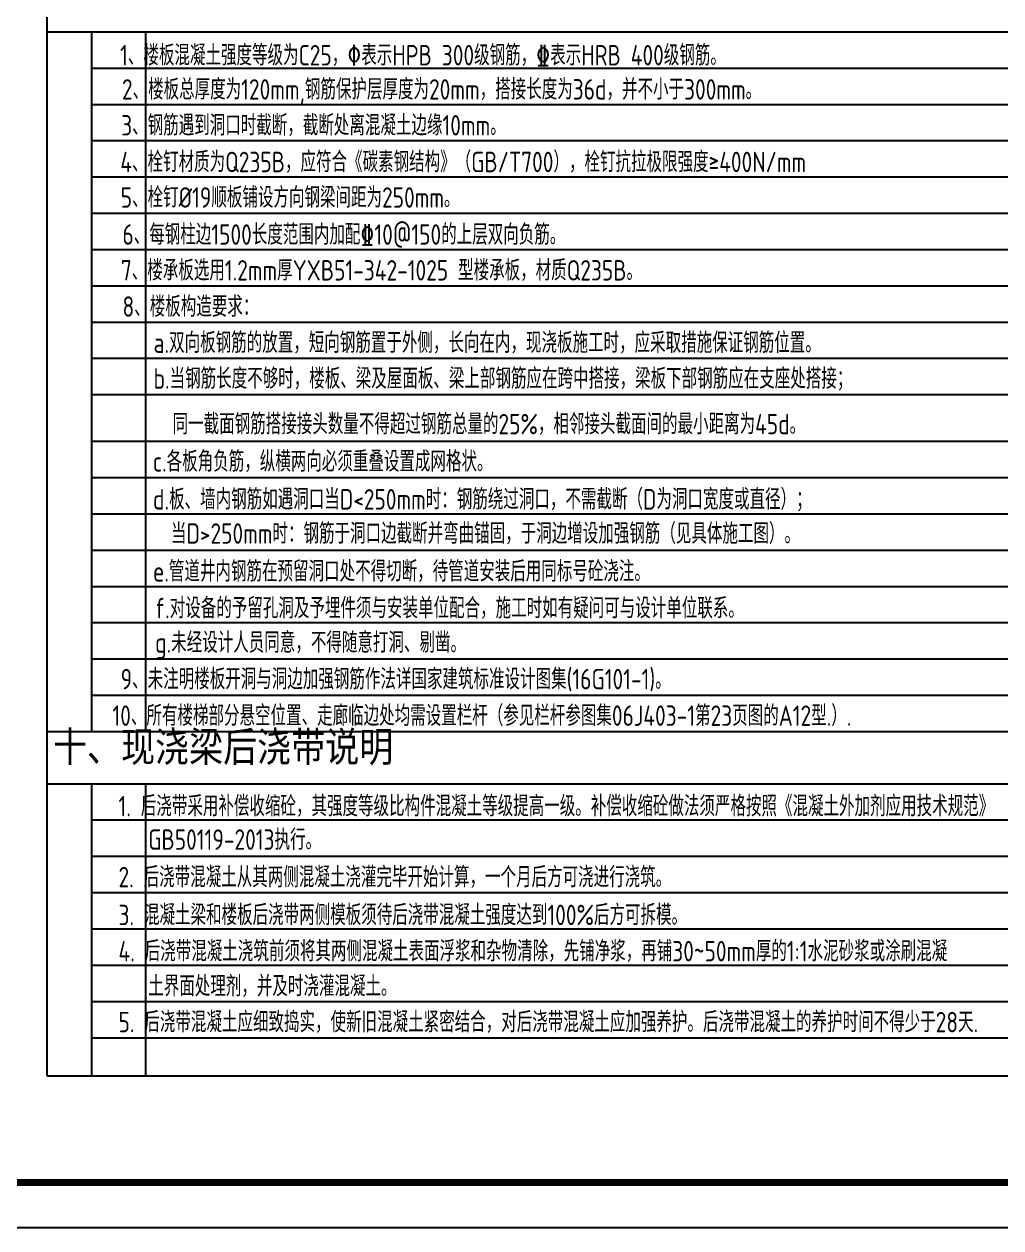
# Model space of a CAD drawing. Extents: x 180850 to 1400258, y 48356 to 327067.
# Drawn here: x 282330 to 297555, y 134722 to 153478 of the extents above; entities that cross this region are included whole.
import ezdxf
from ezdxf.enums import TextEntityAlignment as Align

# ---------------------------------------------------------------- set-up
doc = ezdxf.new("R2010")
doc.units = 0
doc.header["$LTSCALE"] = 1000
for name, color, linetype in [('PUB_TEXT', 7, 'Continuous'), ('PUB_TITLE', 4, 'Continuous'), ('TEXT', 7, 'Continuous'), ('TK', 4, 'Continuous')]:
    doc.layers.add(name, color=color, linetype=linetype)
doc.styles.add('_HZTXT', font='tssdeng.shx', dxfattribs={"width": 0.8, "bigfont": 'tssdchn.shx'})
doc.styles.add('TSSD_Norm', font='tssdeng.shx', dxfattribs={"bigfont": 'hztxt.shx'})

msp = doc.modelspace()

# ---------------------------------------------------------------- linework, layer by layer
at = {"layer": 'PUB_TITLE'}
msp.add_lwpolyline([(246165.57, 176721.59), (305630.21, 176721.59), (305630.21, 134721.59), (246165.57, 134721.59)], close=True, dxfattribs=at)
at = {"layer": 'PUB_TITLE', "const_width": 106.06}
msp.add_lwpolyline([(247933.24, 135428.66), (247933.24, 176014.52), (304923.14, 176014.52), (304923.14, 135428.66)], close=True, dxfattribs=at)
at = {"layer": 'TK'}
for p, q in [((282689.19, 137093.73), (282689.19, 172029.76)), ((282689.19, 153357.5), (298515.61, 153357.5)), ((283388.73, 150397.42), (283388.73, 153357.5)), ((283388.73, 142456.4), (283388.73, 153357.5)), ((284228.17, 150397.42), (284228.17, 153357.5)), ((284228.17, 142456.4), (284228.17, 153357.5)), ((283388.73, 152792.23), (298515.61, 152792.23)), ((283388.73, 152226.96), (298515.61, 152226.96)), ((283388.73, 151661.7), (298515.61, 151661.7)), ((283388.73, 151096.43), (298515.61, 151096.43)), ((283388.73, 150531.16), (298515.61, 150531.16)), ((283388.73, 149965.89), (298515.61, 149965.89)), ((283388.73, 149400.62), (298515.61, 149400.62)), ((283388.73, 148835.36), (298515.61, 148835.36)), ((283388.73, 148270.09), (298515.61, 148270.09)), ((283388.73, 147704.82), (298515.61, 147704.82)), ((283388.73, 146978.54), (298515.61, 146978.54)), ((283388.73, 146413.27), (298515.61, 146413.27)), ((283388.73, 145848.01), (298515.61, 145848.01)), ((283388.73, 145282.74), (298515.61, 145282.74)), ((283388.73, 144717.47), (298515.61, 144717.47)), ((283388.73, 144152.2), (298515.61, 144152.2)), ((283388.73, 143586.93), (298515.61, 143586.93)), ((283388.73, 143021.67), (298515.61, 143021.67)), ((282689.19, 142456.4), (298515.61, 142456.4)), ((282689.19, 141642.56), (298515.61, 141642.56)), ((283388.73, 137093.73), (283388.73, 141642.56)), ((284228.17, 137093.73), (284228.17, 141642.56)), ((283388.73, 141077.3), (298515.61, 141077.3)), ((283388.73, 140512.03), (298515.61, 140512.03)), ((283388.73, 139946.76), (298515.61, 139946.76)), ((283388.73, 139381.49), (298515.61, 139381.49)), ((283388.73, 138816.22), (298515.61, 138816.22)), ((283388.73, 138250.96), (298515.61, 138250.96)), ((283388.73, 137685.69), (298515.61, 137685.69)), ((282689.19, 137093.73), (298515.61, 137093.73))]:
    msp.add_line(p, q, dxfattribs=at)

# ---------------------------------------------------------------- texts
at = {"layer": 'PUB_TEXT', "style": '_HZTXT', "width": 0.8}
for s, height, p in [('1、楼板混凝土强度等级为C25，%%130表示HPB 300级钢筋，%%132表示HRB 400级钢筋。', 318.1818, (283827.02, 152833.76)), ('2、楼板总厚度为120mm,钢筋保护层厚度为20mm，搭接长度为36d，并不小于300mm。', 318.1818, (283855.62, 152301.33)), ('3、钢筋遇到洞口时截断，截断处离混凝土边缘10mm。', 318.1818, (283844.22, 151741.57)), ('4、栓钉材质为Q235B，应符合《碳素钢结构》（GB/T700），栓钉抗拉极限强度≥400N/mm', 318.1818, (283830.87, 151170.04)), ('5、栓钉%%c19顺板铺设方向钢梁间距为250mm。', 318.1818, (283836.7, 150617.22)), ('6、每钢柱边1500长度范围内加配%%13210@150的上层双向负筋。', 318.1818, (283863.5, 150039.78)), ('7、楼承板选用1.2mm厚YXB51-342-1025 型楼承板，材质Q235B。', 318.1818, (283838.99, 149482.12)), ('8、楼板构造要求：', 318.182, (283864.01, 148917.61)), ('a.双向板钢筋的放置，短向钢筋置于外侧，长向在内，现浇板施工时，应采取措施保证钢筋位置。', 318.1818, (284348.21, 148354.19)), ('b.当钢筋长度不够时，楼板、梁及屋面板、梁上部钢筋应在跨中搭接，梁板下部钢筋应在支座处搭接；', 318.1818, (284348.21, 147796.05)), ('同一截面钢筋搭接接头数量不得超过钢筋总量的25%，相邻接头截面间的最小距离为45d。', 318.1818, (284645.72, 147086.04)), ('c.各板角负筋，纵横两向必须重叠设置成网格状。', 318.1818, (284337.22, 146503.81)), ('d.板、墙内钢筋如遇洞口当D<250mm时：钢筋绕过洞口，不需截断（D为洞口宽度或直径）；', 318.1818, (284340.11, 145914.18)), ('当D>250mm时：钢筋于洞口边截断并弯曲锚固，于洞边增设加强钢筋（见具体施工图）。', 318.1818, (284619.61, 145381.27)), ('e.管道井内钢筋在预留洞口处不得切断，待管道安装后用同标号砼浇注。', 318.1818, (284340.11, 144791.68)), ('f.对设备的予留孔洞及予埋件须与安装单位配合，施工时如有疑问可与设计单位联系。', 318.1818, (284373.14, 144218.83)), ('g.未经设计人员同意，不得随意打洞、剔凿。', 318.1818, (284373.14, 143682.95)), ('9、未注明楼板开洞与洞边加强钢筋作法详国家建筑标准设计图集(16G101-1)。', 318.1818, (283835.97, 143112.84)), ('10、所有楼梯部分悬空位置、走廊临边处均需设置栏杆（参见栏杆参图集06J403-1第23页图的A12型.）.', 318.1818, (283707.99, 142543.94)), ('1. 后浇带采用补偿收缩砼，其强度等级比构件混凝土等级提高一级。补偿收缩砼做法须严格按照《混凝土外加剂应用技术规范》', 318.1818, (283802.36, 141134.04)), ('   GB50119-2013执行。', 318.1818, (283802.36, 140612.74)), ('2. 后浇带混凝土从其两侧混凝土浇灌完毕开始计算，一个月后方可浇进行浇筑。', 318.1818, (283802.36, 140027.96)), ('3. 混凝土梁和楼板后浇带两侧模板须待后浇带混凝土强度达到100%%%后方可拆模。', 318.1818, (283802.36, 139438.97)), ('4. 后浇带混凝土浇筑前须将其两侧混凝土表面浮浆和杂物清除，先铺净浆，再铺30~50mm厚的1:1水泥砂浆或涂刷混凝', 318.1818, (283802.36, 138874.28)), ('   土界面处理剂，并及时浇灌混凝土。', 318.1818, (283802.36, 138329.66)), ('5. 后浇带混凝土应细致捣实，使新旧混凝土紧密结合，对后浇带混凝土应加强养护。后浇带混凝土的养护时间不得少于28天.', 318.1818, (283802.36, 137769.47))]:
    msp.add_text(s, height=height, dxfattribs=at).set_placement(p)
at = {"layer": 'TEXT', "color": 3, "style": 'TSSD_Norm'}
msp.add_text('十、现浇梁后浇带说明', height=530.303, dxfattribs=at).set_placement((282781.69, 141775.9), align=Align.BOTTOM_LEFT)

doc.saveas('drawing.dxf')
